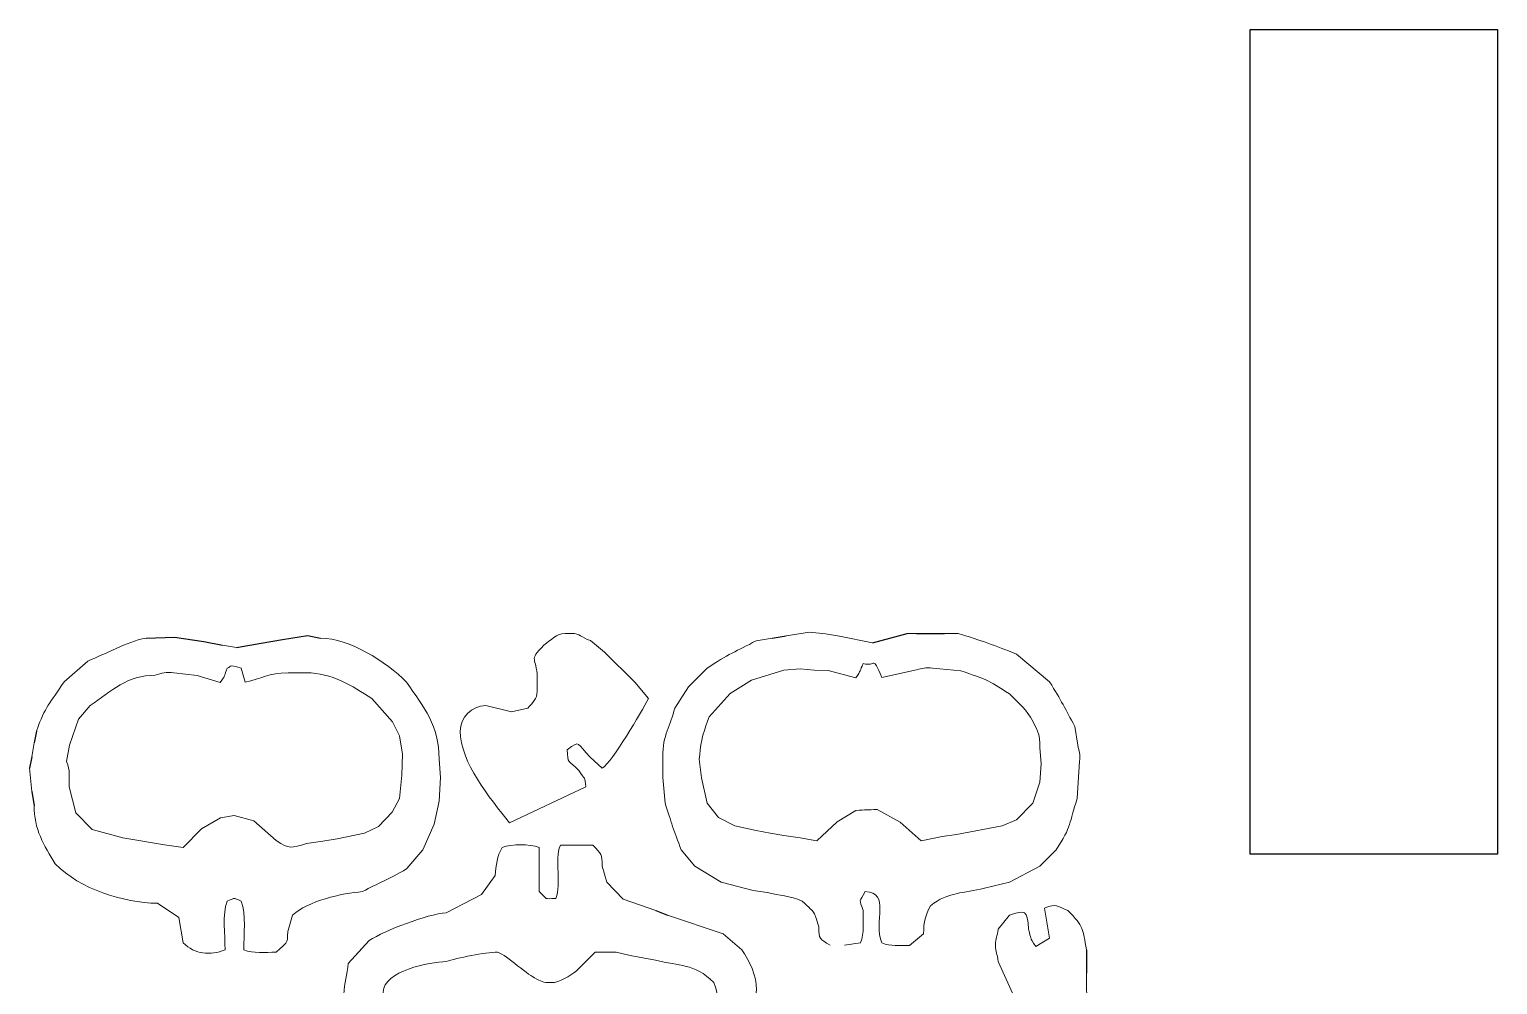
# Model space of a CAD drawing. Header units: millimetres. Extents: x 106 to 656, y 23 to 326.
# Drawn here: x 433 to 655.5, y 181 to 325.8 of the extents above; entities that cross this region are included whole.
import ezdxf

# ---------------------------------------------------------------- set-up
doc = ezdxf.new("R2010")
doc.units = ezdxf.units.MM
doc.header["$MEASUREMENT"] = 0
doc.header["$XCLIPFRAME"] = 0
doc.layers.add('Layer 1', color=7, linetype='Continuous')
picture_1 = doc.add_image_def('image1.jpg', size_in_pixel=(102, 340))

msp = doc.modelspace()

# ---------------------------------------------------------------- linework, layer by layer
for p, q in [((450.71, 233.55), (455.02, 233.68)), ((455.02, 233.68), (459.48, 233.01)), ((471.37, 233.31), (475.16, 233.93)), ((475.16, 233.93), (477.16, 233.55)), ((545.59, 233.55), (547.71, 233.9)), ((560.77, 232.84), (566.04, 234.26)), ((567.45, 234.26), (571.68, 234.26)), ((459.48, 233.01), (462.31, 232.48)), ((464.43, 232.13), (468.18, 232.79)), ((468.18, 232.79), (471.37, 233.31)), ((434.12, 219.46), (433.74, 217.68)), ((433.41, 215.55), (433.03, 213.84)), ((433.41, 210.29), (433.74, 208.15)), ((527.97, 192.29), (529.71, 191.58)), ((593.2, 186.31), (593.2, 182.76))]:
    msp.add_line(p, q)
at = {"layer": 'Layer 1', "lineweight": 20}
for points, knots in [([(511, 232.48), (508.51, 229.94), (509.97, 230.77), (509.97, 227.57), (509.97, 227.57), (509.97, 227.57), (509.97, 225.44), (509.97, 225.44), (509.97, 225.44), (509.97, 224.31), (509.31, 223.78), (508.56, 222.95), (508.56, 222.95), (508.56, 222.95), (506.07, 222.36), (506.07, 222.36), (506.07, 222.36), (506.07, 222.36), (502.21, 223.31), (502.21, 223.31), (502.21, 223.31), (500.01, 223.31), (498.31, 221.47), (498.31, 219.46), (498.31, 219.46), (498.31, 214.78), (502.78, 209.34), (505.79, 205.55), (505.79, 205.55), (505.79, 205.55), (517.35, 211), (517.35, 211), (517.35, 211), (517.21, 212.65), (517.25, 212), (516.31, 213.48), (516.31, 213.48), (514.72, 215.08), (514.57, 214.49), (514.53, 216.62), (514.53, 216.62), (516.55, 218.16), (515.98, 217.63), (518.01, 215.49), (518.01, 215.49), (518.01, 215.49), (519.84, 213.84), (519.84, 213.84), (519.84, 213.84), (521.39, 214.84), (525.76, 222.3), (526.84, 224.37), (526.84, 224.37), (526.84, 224.37), (524.77, 226.86), (524.77, 226.86), (524.77, 226.86), (524.77, 226.86), (520.17, 231.42), (520.17, 231.42), (520.17, 231.42), (520.17, 231.42), (518.05, 233.19), (518.05, 233.19), (518.05, 233.19), (516.64, 233.61), (516.45, 234.26), (515.23, 234.26), (515.23, 234.26), (515.23, 234.26), (514.2, 234.26), (514.2, 234.26), (514.2, 234.26), (512.93, 234.26), (512.04, 233.19), (511, 232.48)], [0, 0, 0, 0, 0.052632, 0.052632, 0.052632, 0.052632, 0.105263, 0.105263, 0.105263, 0.105263, 0.157895, 0.157895, 0.157895, 0.157895, 0.210526, 0.210526, 0.210526, 0.210526, 0.263158, 0.263158, 0.263158, 0.263158, 0.315789, 0.315789, 0.315789, 0.315789, 0.368421, 0.368421, 0.368421, 0.368421, 0.421053, 0.421053, 0.421053, 0.421053, 0.473684, 0.473684, 0.473684, 0.473684, 0.526316, 0.526316, 0.526316, 0.526316, 0.578947, 0.578947, 0.578947, 0.578947, 0.631579, 0.631579, 0.631579, 0.631579, 0.684211, 0.684211, 0.684211, 0.684211, 0.736842, 0.736842, 0.736842, 0.736842, 0.789474, 0.789474, 0.789474, 0.789474, 0.842105, 0.842105, 0.842105, 0.842105, 0.894737, 0.894737, 0.894737, 0.894737, 0.947368, 0.947368, 0.947368, 0.947368, 1, 1, 1, 1]), ([(560.77, 232.84), (560.77, 232.84), (555.79, 233.85), (555.79, 233.85), (555.79, 233.85), (555.79, 233.85), (553.68, 234.2), (553.68, 234.2), (553.68, 234.2), (553.68, 234.2), (551.23, 234.44), (551.23, 234.44), (551.23, 234.44), (551.23, 234.44), (547.71, 233.9), (547.71, 233.9)], [0, 0, 0, 0, 0.25, 0.25, 0.25, 0.25, 0.5, 0.5, 0.5, 0.5, 0.75, 0.75, 0.75, 0.75, 1, 1, 1, 1]), ([(556.54, 187.02), (556.54, 187.02), (558.99, 187.38), (558.99, 187.38), (558.99, 187.38), (559.55, 188.86), (559.36, 190.57), (559.36, 192.29), (559.36, 192.29), (558.75, 194.07), (558.75, 193.47), (559.69, 195.13), (559.69, 195.13), (563.59, 195.01), (560.91, 190.57), (562.18, 187.38), (562.18, 187.38), (563.64, 186.78), (564.72, 187.02), (566.41, 186.96), (566.41, 186.96), (566.41, 186.96), (568.53, 188.74), (568.53, 188.74), (568.53, 188.74), (568.53, 190.75), (568.81, 191.34), (569.56, 193), (569.56, 193), (572.29, 195.13), (574.59, 194.84), (577.74, 195.66), (577.74, 195.66), (577.74, 195.66), (581.55, 196.55), (581.55, 196.55), (581.55, 196.55), (581.55, 196.55), (586.15, 198.98), (586.15, 198.98), (586.15, 198.98), (586.15, 198.98), (588.64, 201.46), (588.64, 201.46), (588.64, 201.46), (590.99, 205.08), (590.57, 205.49), (591.79, 209.22), (591.79, 209.22), (591.79, 209.22), (591.93, 211.71), (591.93, 211.71), (591.93, 211.71), (591.93, 211.71), (592.17, 214.84), (592.17, 214.84), (592.17, 214.84), (592.26, 216.09), (592.12, 216.32), (591.88, 217.33), (591.88, 217.33), (591.88, 217.33), (591.46, 220.17), (591.46, 220.17), (591.46, 220.17), (589.96, 222.78), (589.44, 224.08), (587.61, 226.92), (587.61, 226.92), (587.61, 226.92), (582.63, 231.12), (582.63, 231.12), (582.63, 231.12), (579.15, 232.48), (577.41, 233.13), (573.79, 234.26), (573.79, 234.26), (573.79, 234.26), (571.68, 234.26), (571.68, 234.26)], [0, 0, 0, 0, 0.05, 0.05, 0.05, 0.05, 0.1, 0.1, 0.1, 0.1, 0.15, 0.15, 0.15, 0.15, 0.2, 0.2, 0.2, 0.2, 0.25, 0.25, 0.25, 0.25, 0.3, 0.3, 0.3, 0.3, 0.35, 0.35, 0.35, 0.35, 0.4, 0.4, 0.4, 0.4, 0.45, 0.45, 0.45, 0.45, 0.5, 0.5, 0.5, 0.5, 0.55, 0.55, 0.55, 0.55, 0.6, 0.6, 0.6, 0.6, 0.65, 0.65, 0.65, 0.65, 0.7, 0.7, 0.7, 0.7, 0.75, 0.75, 0.75, 0.75, 0.8, 0.8, 0.8, 0.8, 0.85, 0.85, 0.85, 0.85, 0.9, 0.9, 0.9, 0.9, 0.95, 0.95, 0.95, 0.95, 1, 1, 1, 1]), ([(433.74, 208.15), (433.74, 204.66), (435.24, 202.12), (436.94, 199.33), (436.94, 199.33), (440.79, 195.49), (447.18, 193.47), (452.44, 193.36), (452.44, 193.36), (452.44, 193.36), (455.69, 191.22), (455.69, 191.22), (455.69, 191.22), (455.69, 191.22), (456.35, 187.38), (456.35, 187.38), (456.35, 187.38), (458.13, 185.6), (460.43, 185.42), (462.69, 186.31), (462.69, 186.31), (462.69, 188.62), (462.22, 191.64), (463.02, 193.71), (463.02, 193.71), (464.43, 194.24), (463.77, 194.24), (465.13, 193.71), (465.13, 193.71), (465.93, 191.64), (465.51, 188.62), (465.51, 186.31), (465.51, 186.31), (467.01, 185.72), (468.71, 185.96), (470.44, 185.96), (470.44, 185.96), (472.04, 187.55), (472.18, 187.02), (472.18, 189.09), (472.18, 189.09), (472.18, 189.09), (472.93, 191.58), (472.93, 191.58), (472.93, 191.58), (475.19, 193.71), (480.41, 194.89), (483.51, 195.13), (483.51, 195.13), (485.91, 196.49), (487.41, 196.85), (490.23, 198.62), (490.23, 198.62), (490.23, 198.62), (492.63, 201.46), (492.63, 201.46), (492.63, 201.46), (492.63, 201.46), (494.37, 205.37), (494.37, 205.37), (494.37, 205.37), (494.37, 205.37), (495.12, 208.86), (495.12, 208.86), (495.12, 208.86), (495.12, 208.86), (495.35, 212.42), (495.35, 212.42), (495.35, 212.42), (495.35, 212.42), (495.12, 215.2), (495.12, 215.2), (495.12, 215.2), (495.12, 220.35), (492.86, 222.95), (490.18, 226.86), (490.18, 226.86), (487.03, 230.06), (481.54, 233.49), (477.16, 233.55)], [0, 0, 0, 0, 0.05, 0.05, 0.05, 0.05, 0.1, 0.1, 0.1, 0.1, 0.15, 0.15, 0.15, 0.15, 0.2, 0.2, 0.2, 0.2, 0.25, 0.25, 0.25, 0.25, 0.3, 0.3, 0.3, 0.3, 0.35, 0.35, 0.35, 0.35, 0.4, 0.4, 0.4, 0.4, 0.45, 0.45, 0.45, 0.45, 0.5, 0.5, 0.5, 0.5, 0.55, 0.55, 0.55, 0.55, 0.6, 0.6, 0.6, 0.6, 0.65, 0.65, 0.65, 0.65, 0.7, 0.7, 0.7, 0.7, 0.75, 0.75, 0.75, 0.75, 0.8, 0.8, 0.8, 0.8, 0.85, 0.85, 0.85, 0.85, 0.9, 0.9, 0.9, 0.9, 0.95, 0.95, 0.95, 0.95, 1, 1, 1, 1]), ([(434.12, 219.46), (435.43, 223.25), (436.18, 223.66), (438.3, 226.92), (438.3, 226.92), (438.3, 226.92), (441.87, 230.06), (441.87, 230.06), (441.87, 230.06), (444.74, 231.18), (447.56, 232.9), (450.71, 233.55)], [0, 0, 0, 0, 0.333333, 0.333333, 0.333333, 0.333333, 0.666667, 0.666667, 0.666667, 0.666667, 1, 1, 1, 1]), ([(554.38, 187.02), (552.69, 188.03), (552.69, 187.85), (552.64, 189.8), (552.64, 189.8), (551.8, 192.41), (552.36, 191.52), (550.15, 193.71), (550.15, 193.71), (548.13, 194.54), (546.81, 194.48), (544.84, 195.01), (544.84, 195.01), (544.84, 195.01), (542.73, 195.31), (542.73, 195.31), (542.73, 195.31), (542.73, 195.31), (537.84, 196.55), (537.84, 196.55), (537.84, 196.55), (537.84, 196.55), (533.89, 198.98), (533.89, 198.98), (533.89, 198.98), (533.89, 198.98), (531.82, 201.46), (531.82, 201.46), (531.82, 201.46), (530.69, 204.31), (530.27, 205.67), (529.38, 208.51), (529.38, 208.51), (529.38, 208.51), (529, 212.42), (529, 212.42), (529, 212.42), (529, 212.42), (529, 215.55), (529, 215.55), (529, 215.55), (529, 218.87), (530.18, 220.29), (530.84, 222.95), (530.84, 222.95), (530.84, 222.95), (532.9, 226.15), (532.9, 226.15), (532.9, 226.15), (532.9, 226.15), (535.72, 228.99), (535.72, 228.99), (535.72, 228.99), (538.78, 231.06), (540.28, 231.6), (543.15, 233.13), (543.15, 233.13), (543.15, 233.13), (545.59, 233.55), (545.59, 233.55)], [0, 0, 0, 0, 0.066667, 0.066667, 0.066667, 0.066667, 0.133333, 0.133333, 0.133333, 0.133333, 0.2, 0.2, 0.2, 0.2, 0.266667, 0.266667, 0.266667, 0.266667, 0.333333, 0.333333, 0.333333, 0.333333, 0.4, 0.4, 0.4, 0.4, 0.466667, 0.466667, 0.466667, 0.466667, 0.533333, 0.533333, 0.533333, 0.533333, 0.6, 0.6, 0.6, 0.6, 0.666667, 0.666667, 0.666667, 0.666667, 0.733333, 0.733333, 0.733333, 0.733333, 0.8, 0.8, 0.8, 0.8, 0.866667, 0.866667, 0.866667, 0.866667, 0.933333, 0.933333, 0.933333, 0.933333, 1, 1, 1, 1]), ([(463.02, 228.99), (462.55, 227.81), (462.78, 227.98), (461.94, 226.8), (461.94, 226.8), (461.94, 226.8), (458.46, 227.87), (458.46, 227.87), (458.46, 227.87), (458.46, 227.87), (454.94, 228.28), (454.94, 228.28), (454.94, 228.28), (453.76, 228.46), (453.06, 228.22), (452.12, 227.93), (452.12, 227.93), (447.89, 227.93), (445.44, 225.5), (442.25, 223.31), (442.25, 223.31), (442.25, 223.31), (440.46, 221.24), (440.46, 221.24), (440.46, 221.24), (440.46, 221.24), (439.1, 217.33), (439.1, 217.33), (439.1, 217.33), (439.1, 217.33), (438.67, 214.84), (438.67, 214.84), (438.67, 214.84), (439.24, 213.42), (439.05, 212.65), (439.05, 211), (439.05, 211), (439.05, 211), (440.08, 207.09), (440.08, 207.09), (440.08, 207.09), (440.08, 207.09), (442.53, 204.54), (442.53, 204.54), (442.53, 204.54), (442.53, 204.54), (447.18, 203.3), (447.18, 203.3), (447.18, 203.3), (447.18, 203.3), (449.3, 202.94), (449.3, 202.94), (449.3, 202.94), (449.3, 202.94), (451.41, 202.59), (451.41, 202.59), (451.41, 202.59), (451.41, 202.59), (453.53, 202.23), (453.53, 202.23), (453.53, 202.23), (453.53, 202.23), (456.35, 201.82), (456.35, 201.82), (456.35, 201.82), (456.35, 201.82), (459.12, 204.66), (459.12, 204.66), (459.12, 204.66), (459.12, 204.66), (461.98, 206.32), (461.98, 206.32), (461.98, 206.32), (461.98, 206.32), (464.05, 206.67), (464.05, 206.67), (464.05, 206.67), (464.05, 206.67), (467.06, 205.85), (467.06, 205.85), (467.06, 205.85), (467.06, 205.85), (470.44, 202.89), (470.44, 202.89), (470.44, 202.89), (472.47, 201.52), (472.65, 201.76), (475.05, 202.41), (475.05, 202.41), (475.05, 202.41), (477.49, 202.77), (477.49, 202.77), (477.49, 202.77), (477.49, 202.77), (479.66, 203.12), (479.66, 203.12), (479.66, 203.12), (479.66, 203.12), (483.84, 204.01), (483.84, 204.01), (483.84, 204.01), (483.84, 204.01), (485.95, 205.02), (485.95, 205.02), (485.95, 205.02), (485.95, 205.02), (488.02, 207.15), (488.02, 207.15), (488.02, 207.15), (488.02, 207.15), (489.1, 209.22), (489.1, 209.22), (489.1, 209.22), (489.1, 209.22), (489.48, 212.77), (489.48, 212.77), (489.48, 212.77), (489.48, 212.77), (489.57, 215.97), (489.57, 215.97), (489.57, 215.97), (489.57, 215.97), (489.1, 218.75), (489.1, 218.75), (489.1, 218.75), (489.1, 218.75), (488.07, 220.88), (488.07, 220.88), (488.07, 220.88), (488.07, 220.88), (484.92, 224.37), (484.92, 224.37), (484.92, 224.37), (481.96, 226.33), (478.81, 228.28), (475.05, 228.28), (475.05, 228.28), (475.05, 228.28), (472.23, 228.28), (472.23, 228.28), (472.23, 228.28), (469.27, 228.28), (468.24, 227.39), (465.74, 226.86), (465.74, 226.86), (465.74, 226.86), (465.13, 228.99), (465.13, 228.99), (465.13, 228.99), (463.11, 229.76), (463.49, 228.99), (463.02, 228.99)], [0, 0, 0, 0, 0.026316, 0.026316, 0.026316, 0.026316, 0.052632, 0.052632, 0.052632, 0.052632, 0.078947, 0.078947, 0.078947, 0.078947, 0.105263, 0.105263, 0.105263, 0.105263, 0.131579, 0.131579, 0.131579, 0.131579, 0.157895, 0.157895, 0.157895, 0.157895, 0.184211, 0.184211, 0.184211, 0.184211, 0.210526, 0.210526, 0.210526, 0.210526, 0.236842, 0.236842, 0.236842, 0.236842, 0.263158, 0.263158, 0.263158, 0.263158, 0.289474, 0.289474, 0.289474, 0.289474, 0.315789, 0.315789, 0.315789, 0.315789, 0.342105, 0.342105, 0.342105, 0.342105, 0.368421, 0.368421, 0.368421, 0.368421, 0.394737, 0.394737, 0.394737, 0.394737, 0.421053, 0.421053, 0.421053, 0.421053, 0.447368, 0.447368, 0.447368, 0.447368, 0.473684, 0.473684, 0.473684, 0.473684, 0.5, 0.5, 0.5, 0.5, 0.526316, 0.526316, 0.526316, 0.526316, 0.552632, 0.552632, 0.552632, 0.552632, 0.578947, 0.578947, 0.578947, 0.578947, 0.605263, 0.605263, 0.605263, 0.605263, 0.631579, 0.631579, 0.631579, 0.631579, 0.657895, 0.657895, 0.657895, 0.657895, 0.684211, 0.684211, 0.684211, 0.684211, 0.710526, 0.710526, 0.710526, 0.710526, 0.736842, 0.736842, 0.736842, 0.736842, 0.763158, 0.763158, 0.763158, 0.763158, 0.789474, 0.789474, 0.789474, 0.789474, 0.815789, 0.815789, 0.815789, 0.815789, 0.842105, 0.842105, 0.842105, 0.842105, 0.868421, 0.868421, 0.868421, 0.868421, 0.894737, 0.894737, 0.894737, 0.894737, 0.921053, 0.921053, 0.921053, 0.921053, 0.947368, 0.947368, 0.947368, 0.947368, 0.973684, 0.973684, 0.973684, 0.973684, 1, 1, 1, 1]), ([(559.36, 229.7), (558.85, 228.52), (559.08, 228.7), (558.28, 227.51), (558.28, 227.51), (558.28, 227.51), (554.05, 228.64), (554.05, 228.64), (554.05, 228.64), (554.05, 228.64), (551.94, 228.7), (551.94, 228.7), (551.94, 228.7), (551.94, 228.7), (549.82, 228.87), (549.82, 228.87), (549.82, 228.87), (549.82, 228.87), (547.33, 228.7), (547.33, 228.7), (547.33, 228.7), (547.33, 228.7), (542.44, 227.16), (542.44, 227.16), (542.44, 227.16), (542.44, 227.16), (539.2, 225.14), (539.2, 225.14), (539.2, 225.14), (539.2, 225.14), (536.05, 221.59), (536.05, 221.59), (536.05, 221.59), (535.39, 219.93), (534.64, 217.8), (534.64, 215.91), (534.64, 215.91), (534.64, 215.91), (534.55, 215.2), (534.55, 215.2), (534.55, 215.2), (534.55, 215.2), (534.88, 212.36), (534.88, 212.36), (534.88, 212.36), (534.88, 212.36), (535.72, 208.51), (535.72, 208.51), (535.72, 208.51), (535.72, 208.51), (537.46, 206.38), (537.46, 206.38), (537.46, 206.38), (537.46, 206.38), (539.95, 205.08), (539.95, 205.08), (539.95, 205.08), (539.95, 205.08), (543.15, 204.37), (543.15, 204.37), (543.15, 204.37), (543.15, 204.37), (545.26, 204.01), (545.26, 204.01), (545.26, 204.01), (545.26, 204.01), (547.38, 203.66), (547.38, 203.66), (547.38, 203.66), (547.38, 203.66), (549.82, 203.3), (549.82, 203.3), (549.82, 203.3), (549.82, 203.3), (552.36, 202.83), (552.36, 202.83), (552.36, 202.83), (552.36, 202.83), (555.46, 205.73), (555.46, 205.73), (555.46, 205.73), (555.46, 205.73), (558.28, 207.44), (558.28, 207.44), (558.28, 207.44), (559.79, 207.5), (559.97, 207.56), (561.52, 207.56), (561.52, 207.56), (561.52, 207.56), (564.96, 205.67), (564.96, 205.67), (564.96, 205.67), (564.96, 205.67), (568.15, 202.83), (568.15, 202.83), (568.15, 202.83), (568.15, 202.83), (571.35, 203.48), (571.35, 203.48), (571.35, 203.48), (571.35, 203.48), (573.51, 203.77), (573.51, 203.77), (573.51, 203.77), (573.51, 203.77), (580.46, 205.08), (580.46, 205.08), (580.46, 205.08), (580.46, 205.08), (582.63, 206.02), (582.63, 206.02), (582.63, 206.02), (582.63, 206.02), (585.07, 208.51), (585.07, 208.51), (585.07, 208.51), (585.07, 208.51), (586.15, 211.71), (586.15, 211.71), (586.15, 211.71), (586.15, 211.71), (586.34, 214.49), (586.34, 214.49), (586.34, 214.49), (586.34, 214.49), (586.15, 216.97), (586.15, 216.97), (586.15, 216.97), (586.15, 219.11), (585.92, 219.11), (585.12, 220.88), (585.12, 220.88), (584.04, 222.83), (583.24, 223.43), (581.55, 225.08), (581.55, 225.08), (578.26, 227.27), (577.79, 227.39), (574.17, 228.58), (574.17, 228.58), (574.17, 228.58), (569.94, 228.99), (569.94, 228.99), (569.94, 228.99), (568.71, 229.11), (568.43, 228.93), (567.45, 228.75), (567.45, 228.75), (567.45, 228.75), (562.18, 227.57), (562.18, 227.57), (562.18, 227.57), (560.73, 231.12), (561.38, 229.11), (559.36, 229.7)], [0, 0, 0, 0, 0.025641, 0.025641, 0.025641, 0.025641, 0.051282, 0.051282, 0.051282, 0.051282, 0.076923, 0.076923, 0.076923, 0.076923, 0.102564, 0.102564, 0.102564, 0.102564, 0.128205, 0.128205, 0.128205, 0.128205, 0.153846, 0.153846, 0.153846, 0.153846, 0.179487, 0.179487, 0.179487, 0.179487, 0.205128, 0.205128, 0.205128, 0.205128, 0.230769, 0.230769, 0.230769, 0.230769, 0.25641, 0.25641, 0.25641, 0.25641, 0.282051, 0.282051, 0.282051, 0.282051, 0.307692, 0.307692, 0.307692, 0.307692, 0.333333, 0.333333, 0.333333, 0.333333, 0.358974, 0.358974, 0.358974, 0.358974, 0.384615, 0.384615, 0.384615, 0.384615, 0.410256, 0.410256, 0.410256, 0.410256, 0.435897, 0.435897, 0.435897, 0.435897, 0.461538, 0.461538, 0.461538, 0.461538, 0.487179, 0.487179, 0.487179, 0.487179, 0.512821, 0.512821, 0.512821, 0.512821, 0.538462, 0.538462, 0.538462, 0.538462, 0.564103, 0.564103, 0.564103, 0.564103, 0.589744, 0.589744, 0.589744, 0.589744, 0.615385, 0.615385, 0.615385, 0.615385, 0.641026, 0.641026, 0.641026, 0.641026, 0.666667, 0.666667, 0.666667, 0.666667, 0.692308, 0.692308, 0.692308, 0.692308, 0.717949, 0.717949, 0.717949, 0.717949, 0.74359, 0.74359, 0.74359, 0.74359, 0.769231, 0.769231, 0.769231, 0.769231, 0.794872, 0.794872, 0.794872, 0.794872, 0.820513, 0.820513, 0.820513, 0.820513, 0.846154, 0.846154, 0.846154, 0.846154, 0.871795, 0.871795, 0.871795, 0.871795, 0.897436, 0.897436, 0.897436, 0.897436, 0.923077, 0.923077, 0.923077, 0.923077, 0.948718, 0.948718, 0.948718, 0.948718, 0.974359, 0.974359, 0.974359, 0.974359, 1, 1, 1, 1]), ([(529.71, 191.58), (529.71, 191.58), (538.17, 188.74), (538.17, 188.74), (538.17, 188.74), (538.17, 188.74), (540.99, 186.31), (540.99, 186.31), (540.99, 186.31), (542.02, 184.77), (543.34, 182.34), (543.2, 180.27), (543.2, 180.27), (543.2, 180.27), (542.77, 177.49), (542.77, 177.49), (542.77, 177.49), (542.73, 175.54), (542.4, 175.6), (541.69, 173.94), (541.69, 173.94), (541.69, 173.94), (538.82, 171.22), (538.82, 171.22), (538.82, 171.22), (538.82, 171.22), (536.33, 169.91), (536.33, 169.91), (536.33, 169.91), (536.33, 169.91), (532.53, 168.26), (532.53, 168.26), (532.53, 168.26), (532.53, 168.26), (527.59, 167.96), (527.59, 167.96), (527.59, 167.96), (526.23, 169.44), (526.56, 168.43), (526.51, 170.45), (526.51, 170.45), (528.77, 172.58), (531.54, 173.17), (534.31, 174.29), (534.31, 174.29), (534.31, 174.29), (537.13, 177.14), (537.13, 177.14), (537.13, 177.14), (537.51, 179.27), (537.41, 179.27), (536.76, 181.34), (536.76, 181.34), (533.66, 184.42), (531.59, 183.71), (527.92, 184.77), (527.92, 184.77), (527.92, 184.77), (524.07, 185.48), (524.07, 185.48), (524.07, 185.48), (524.07, 185.48), (521.95, 185.96), (521.95, 185.96), (521.95, 185.96), (521.95, 185.96), (518.76, 185.96), (518.76, 185.96), (518.76, 185.96), (518.76, 185.96), (515.94, 183.11), (515.94, 183.11), (515.94, 183.11), (514.86, 182.4), (513.49, 181.34), (512.08, 181.34), (512.08, 181.34), (510.81, 181.34), (510.63, 181.58), (509.59, 182.05), (509.59, 182.05), (508.37, 182.7), (504.66, 185.96), (503.95, 185.96), (503.95, 185.96), (502.21, 185.96), (497.75, 185.07), (496.2, 184.53), (496.2, 184.53), (493.71, 184.48), (486.66, 183.11), (486.66, 179.92), (486.66, 179.92), (486.66, 179.92), (486.66, 177.85), (486.66, 177.85), (486.66, 177.85), (486.66, 176.25), (488.35, 175.06), (489.52, 174), (489.52, 174), (489.52, 174), (495.49, 171.81), (495.49, 171.81), (495.49, 171.81), (497.04, 170.56), (496.81, 171.22), (497.61, 169.38), (497.61, 169.38), (496.95, 168.73), (496.01, 167.6), (495.12, 167.6), (495.12, 167.6), (492.25, 167.6), (488.77, 168.91), (486.28, 169.97), (486.28, 169.97), (486.28, 169.97), (483.37, 171.75), (483.37, 171.75), (483.37, 171.75), (483.37, 171.75), (481.39, 175), (481.39, 175), (481.39, 175), (481.25, 176.6), (480.69, 177.9), (480.69, 179.62), (480.69, 179.62), (480.69, 181.28), (481.25, 182.58), (481.35, 184.24), (481.35, 184.24), (481.35, 184.24), (484.54, 187.73), (484.54, 187.73), (484.54, 187.73), (486.94, 189.27), (493.28, 191.7), (496.2, 191.93), (496.2, 191.93), (496.2, 191.93), (501.56, 194.72), (501.56, 194.72), (501.56, 194.72), (501.56, 194.72), (503.62, 197.56), (503.62, 197.56), (503.62, 197.56), (503.72, 199.1), (503.91, 200.52), (504.66, 201.82), (504.66, 201.82), (506.26, 202.35), (508.7, 202.41), (510.3, 201.82), (510.3, 201.82), (510.3, 201.82), (510.3, 195.13), (510.3, 195.13), (510.3, 195.13), (511.8, 193.77), (510.81, 194.12), (512.79, 194.07), (512.79, 194.07), (513.73, 196.49), (512.55, 199.75), (513.49, 202.18), (513.49, 202.18), (513.49, 202.18), (518.43, 202.18), (518.43, 202.18), (518.43, 202.18), (519.74, 200.75), (519.79, 200.87), (519.84, 198.98), (519.84, 198.98), (519.84, 198.98), (520.54, 196.55), (520.54, 196.55), (520.54, 196.55), (520.54, 196.55), (522.99, 194.01), (522.99, 194.01), (522.99, 194.01), (522.99, 194.01), (527.97, 192.29), (527.97, 192.29)], [0, 0, 0, 0, 0.021277, 0.021277, 0.021277, 0.021277, 0.042553, 0.042553, 0.042553, 0.042553, 0.06383, 0.06383, 0.06383, 0.06383, 0.085106, 0.085106, 0.085106, 0.085106, 0.106383, 0.106383, 0.106383, 0.106383, 0.12766, 0.12766, 0.12766, 0.12766, 0.148936, 0.148936, 0.148936, 0.148936, 0.170213, 0.170213, 0.170213, 0.170213, 0.191489, 0.191489, 0.191489, 0.191489, 0.212766, 0.212766, 0.212766, 0.212766, 0.234043, 0.234043, 0.234043, 0.234043, 0.255319, 0.255319, 0.255319, 0.255319, 0.276596, 0.276596, 0.276596, 0.276596, 0.297872, 0.297872, 0.297872, 0.297872, 0.319149, 0.319149, 0.319149, 0.319149, 0.340426, 0.340426, 0.340426, 0.340426, 0.361702, 0.361702, 0.361702, 0.361702, 0.382979, 0.382979, 0.382979, 0.382979, 0.404255, 0.404255, 0.404255, 0.404255, 0.425532, 0.425532, 0.425532, 0.425532, 0.446809, 0.446809, 0.446809, 0.446809, 0.468085, 0.468085, 0.468085, 0.468085, 0.489362, 0.489362, 0.489362, 0.489362, 0.510638, 0.510638, 0.510638, 0.510638, 0.531915, 0.531915, 0.531915, 0.531915, 0.553191, 0.553191, 0.553191, 0.553191, 0.574468, 0.574468, 0.574468, 0.574468, 0.595745, 0.595745, 0.595745, 0.595745, 0.617021, 0.617021, 0.617021, 0.617021, 0.638298, 0.638298, 0.638298, 0.638298, 0.659574, 0.659574, 0.659574, 0.659574, 0.680851, 0.680851, 0.680851, 0.680851, 0.702128, 0.702128, 0.702128, 0.702128, 0.723404, 0.723404, 0.723404, 0.723404, 0.744681, 0.744681, 0.744681, 0.744681, 0.765957, 0.765957, 0.765957, 0.765957, 0.787234, 0.787234, 0.787234, 0.787234, 0.808511, 0.808511, 0.808511, 0.808511, 0.829787, 0.829787, 0.829787, 0.829787, 0.851064, 0.851064, 0.851064, 0.851064, 0.87234, 0.87234, 0.87234, 0.87234, 0.893617, 0.893617, 0.893617, 0.893617, 0.914894, 0.914894, 0.914894, 0.914894, 0.93617, 0.93617, 0.93617, 0.93617, 0.957447, 0.957447, 0.957447, 0.957447, 0.978723, 0.978723, 0.978723, 0.978723, 1, 1, 1, 1]), ([(593.2, 182.76), (593.2, 182.76), (593.25, 177.14), (593.25, 177.14), (593.25, 177.14), (593.25, 177.14), (593.76, 175), (593.76, 175), (593.76, 175), (593.76, 175), (593.58, 172.16), (593.58, 172.16), (593.58, 172.16), (590.24, 168.91), (590.1, 173.82), (590.05, 176.42), (590.05, 176.42), (588.36, 177.9), (588.78, 177.67), (586.86, 176.78), (586.86, 176.78), (586.86, 176.78), (587.98, 172.52), (587.98, 172.52), (587.98, 172.52), (587.98, 172.52), (587.56, 169.74), (587.56, 169.74), (587.56, 169.74), (585.54, 169.74), (586.34, 169.56), (584.74, 171.1), (584.74, 171.1), (583.75, 173.94), (583.52, 176.48), (582.25, 179.21), (582.25, 179.21), (582.25, 179.21), (579.81, 184.53), (579.81, 184.53), (579.81, 184.53), (579.71, 185.84), (579.43, 185.84), (579.43, 187.02), (579.43, 187.02), (579.43, 188.21), (579.71, 188.21), (579.81, 189.45), (579.81, 189.45), (579.81, 189.45), (581.55, 191.58), (581.55, 191.58), (581.55, 191.58), (583.85, 192.35), (584.32, 192.41), (584.41, 189.45), (584.41, 189.45), (584.93, 187.85), (584.46, 188.38), (585.54, 186.84), (585.54, 186.84), (585.54, 186.84), (587.61, 188.09), (587.61, 188.09), (587.61, 188.09), (587.61, 188.09), (586.86, 192.64), (586.86, 192.64), (586.86, 192.64), (588.74, 193.36), (588.64, 193), (590.38, 192.29), (590.38, 192.29), (592.87, 189.8), (592.64, 189.45), (593.2, 186.31)], [0, 0, 0, 0, 0.052632, 0.052632, 0.052632, 0.052632, 0.105263, 0.105263, 0.105263, 0.105263, 0.157895, 0.157895, 0.157895, 0.157895, 0.210526, 0.210526, 0.210526, 0.210526, 0.263158, 0.263158, 0.263158, 0.263158, 0.315789, 0.315789, 0.315789, 0.315789, 0.368421, 0.368421, 0.368421, 0.368421, 0.421053, 0.421053, 0.421053, 0.421053, 0.473684, 0.473684, 0.473684, 0.473684, 0.526316, 0.526316, 0.526316, 0.526316, 0.578947, 0.578947, 0.578947, 0.578947, 0.631579, 0.631579, 0.631579, 0.631579, 0.684211, 0.684211, 0.684211, 0.684211, 0.736842, 0.736842, 0.736842, 0.736842, 0.789474, 0.789474, 0.789474, 0.789474, 0.842105, 0.842105, 0.842105, 0.842105, 0.894737, 0.894737, 0.894737, 0.894737, 0.947368, 0.947368, 0.947368, 0.947368, 1, 1, 1, 1])]:
    msp.add_open_spline(points, degree=3, knots=knots, dxfattribs=at)
for points in [[(567.45, 234.26), (567.45, 234.26), (566.04, 234.26), (566.04, 234.26)], [(464.43, 232.13), (464.43, 232.13), (462.31, 232.48), (462.31, 232.48)], [(433.41, 215.55), (433.41, 215.55), (433.74, 217.68), (433.74, 217.68)], [(433.41, 210.29), (433.41, 210.29), (433.03, 213.84), (433.03, 213.84)]]:
    msp.add_open_spline(points, degree=3, dxfattribs=at)

# ---------------------------------------------------------------- pictures from other files: only their frames are drawn
at = {"layer": 'Layer 1', "color": 0}
image = msp.add_image(picture_1, insert=(636.25, -90.35), size_in_units=(106.25, 354.17), dxfattribs=at)
image.set_boundary_path([(-17.992, -59.972), (17.992, 59.972)])
image.dxf.flags = 3

doc.saveas('drawing.dxf')
